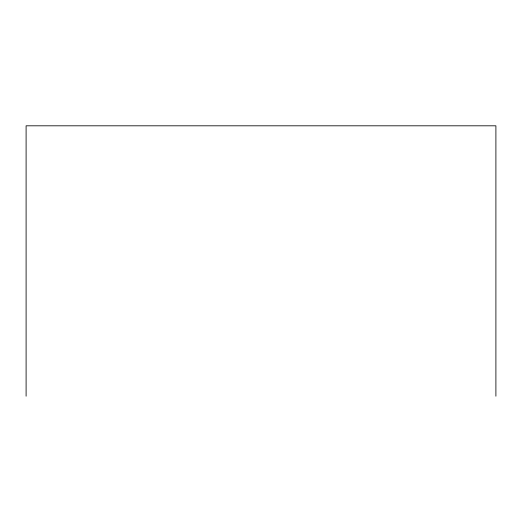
<?xml version="1.0" encoding="UTF-8"?>
<svg xmlns="http://www.w3.org/2000/svg" width="522" height="522" viewBox="0 0 522 522"><rect width="100%" height="100%" fill="white"/><g stroke="black" fill="none" stroke-linecap="round" stroke-linejoin="round"><path stroke-width="0.78" d="M495.9 396.191L495.9 125.809L26.1 125.809L26.1 396.191"/></g></svg>
